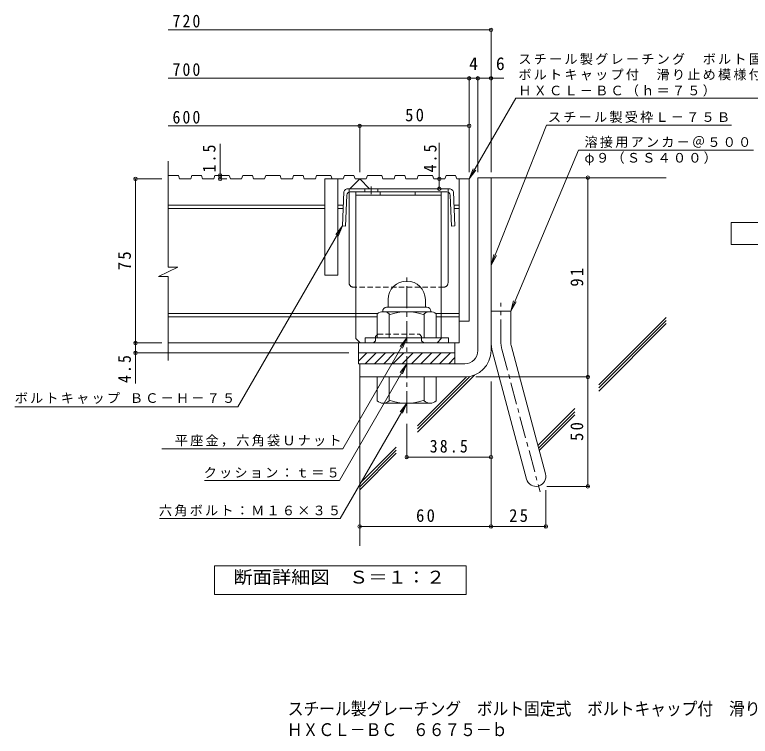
# Model space of a CAD drawing. Units: millimetres on the paper, enlarged 10 times, with parts at other scales. Extents: x -2312 to 2340, y -1941 to 1620.
# Drawn here: x -1004 to 677, y -1941 to -293 of the extents above; entities that cross this region are included whole.
import ezdxf
from ezdxf.enums import TextEntityAlignment as Align

# ---------------------------------------------------------------- set-up
doc = ezdxf.new("R2010")
doc.units = ezdxf.units.MM
doc.header["$LTSCALE"] = 10
doc.header["$PDMODE"] = 32
doc.header["$PDSIZE"] = 8
for name, pattern in [('CHAIN1', [8, 5, -1, 1, -1]), ('CHAIN2', [12, 9, -1, 1, -1]), ('DASHED1', [1.8, 1.2, -0.6])]:
    doc.linetypes.add(name, pattern=pattern)
for name, color, linetype, lineweight in [('D-1', 2, 'Continuous', 9), ('D-2', 3, 'Continuous', 9), ('D-4', 7, 'Continuous', 9), ('D-5', 7, 'Continuous', 9), ('D-6', 6, 'Continuous', 9), ('D-8', 4, 'Continuous', 9), ('D-9', 2, 'Continuous', 9)]:
    doc.layers.add(name, color=color, linetype=linetype, lineweight=lineweight)
doc.layers.add('F-F_F-Fﾚｲﾔ', color=2, linetype='Continuous')
doc.styles.add('ＭＳ ゴシック', font='')
doc.styles.get('ＭＳ ゴシック').set_extended_font_data('MS Gothic')

msp = doc.modelspace()

# ---------------------------------------------------------------- linework, layer by layer
at = {"layer": 'D-1'}
for p, q in [((54.26, -665.02), (84.26, -665.02)), ((54.26, -1060.02), (54.26, -665.02)), ((84.26, -1060.02), (84.26, -665.02)), ((-150.74, -943.52), (-150.74, -961.02)), ((-65.74, -943.47), (-65.74, -961.02)), ((-163.24, -970.02), (-163.24, -971.02)), ((-54.49, -971.02), (-161.99, -971.02)), ((-154.24, -961.02), (-62.24, -961.02)), ((-53.24, -970.02), (-53.24, -971.02)), ((84.26, -970.02), (129.26, -970.02)), ((129.26, -1039.1), (129.26, -970.02)), ((-175.74, -1031.02), (-175.74, -976.22)), ((-148.24, -1031.02), (-148.24, -976.22)), ((-68.24, -1031.02), (-68.24, -976.22)), ((-40.74, -1031.02), (-40.74, -976.22)), ((-13.24, -1031.02), (-203.24, -1031.02)), ((-203.24, -1042.52), (-203.24, -1031.02)), ((-13.24, -1042.52), (-13.24, -1031.02)), ((130.79, -1050.75), (208.75, -1341.7)), ((-218.24, -1065.02), (1.76, -1065.02)), ((-218.24, -1090.02), (-218.24, -1065.02)), ((-218.24, -1083.71), (-199.56, -1065.02)), ((-203.34, -1090.02), (-178.35, -1065.02)), ((-182.13, -1090.02), (-157.13, -1065.02)), ((-160.92, -1090.02), (-135.92, -1065.02)), ((-139.71, -1090.02), (-114.71, -1065.02)), ((-118.49, -1090.02), (-93.49, -1065.02)), ((-97.28, -1090.02), (-72.28, -1065.02)), ((-76.07, -1090.02), (-51.07, -1065.02)), ((-54.85, -1090.02), (-29.85, -1065.02)), ((-33.64, -1090.02), (-8.64, -1065.02)), ((1.76, -1090.02), (1.76, -1065.02)), ((87.33, -1062.39), (165.29, -1353.35)), ((24.26, -1090.02), (-218.24, -1090.02)), ((-215.74, -1090.02), (-215.74, -1120.02)), ((-12.43, -1090.02), (1.76, -1075.84)), ((24.26, -1120.02), (-215.74, -1120.02)), ((-175.74, -1120.02), (-175.74, -1174.83)), ((-148.24, -1120.02), (-148.24, -1174.83)), ((-68.24, -1120.02), (-68.24, -1174.83)), ((-40.74, -1120.02), (-40.74, -1174.83)), ((-163.24, -1181.02), (-163.24, -1180.02)), ((-54.49, -1180.02), (-161.99, -1180.02)), ((-53.24, -1181.02), (-53.24, -1180.02))]:
    msp.add_line(p, q, dxfattribs=at)
at = {"layer": 'D-1', "linetype": 'CHAIN1'}
for p, q in [((-108.24, -1202.88), (-108.24, -884.52)), ((106.76, -1039.1), (106.76, -951)), ((109.06, -1056.57), (196.37, -1382.4))]:
    msp.add_line(p, q, dxfattribs=at)
at = {"layer": 'D-1'}
for centre, radius, start, end in [((-108.24, -943.52), 42.5, 90, 180), ((-108.19, -943.47), 42.45, 0, 90), ((-161.99, -991.82), 20.8, 48.6201, 131.38164), ((-154.24, -970.02), 9, 90, 180), ((-108.24, -1091.02), 120, 70.52881, 109.47119), ((-54.49, -991.82), 20.8, 48.61835, 131.37988), ((-62.24, -970.02), 9, 0, 90), ((174.26, -1039.1), 90, 180, 195), ((174.26, -1039.1), 45, 180, 195.00002), ((24.26, -1060.02), 30, 270, 0), ((24.26, -1060.02), 60, 270, 0), ((-161.99, -1159.22), 20.8, 228.61835, 311.37988), ((-108.24, -1060.02), 120, 250.52881, 289.47119), ((-54.49, -1159.22), 20.8, 228.6201, 311.38164), ((187.02, -1347.52), 22.5, 195.00014, 14.99991)]:
    msp.add_arc(centre, radius, start, end, dxfattribs=at)
at = {"layer": 'D-1', "linetype": 'CHAIN2'}
msp.add_arc((174.26, -1039.1), 67.5, 180, 194.99995, dxfattribs=at)
at = {"layer": 'D-2'}
for p, q in [((-653.41, -869.67), (-653.41, -627.52)), ((-629.89, -660.02), (-653.41, -660.02)), ((-629.89, -660.02), (-627.33, -667.52)), ((-601.77, -667.52), (-627.33, -667.52)), ((-577.17, -660.02), (-574.62, -667.52)), ((-549.05, -667.52), (-574.62, -667.52)), ((-513.76, -660.02), (-511.2, -667.52)), ((-485.63, -667.52), (-511.2, -667.52)), ((-461.04, -660.02), (-458.49, -667.52)), ((-432.92, -667.52), (-458.49, -667.52)), ((-397.63, -660.02), (-395.07, -667.52)), ((-369.5, -667.52), (-395.07, -667.52)), ((-344.91, -660.02), (-342.35, -667.52)), ((-316.79, -667.52), (-342.35, -667.52)), ((-295.74, -667.52), (-295.74, -887.52)), ((-253.37, -667.52), (-295.74, -667.52)), ((-281.49, -660.02), (-278.94, -667.52)), ((-228.78, -660.02), (-226.22, -667.52)), ((-200.65, -667.52), (-226.22, -667.52)), ((-165.36, -660.02), (-162.8, -667.52)), ((-112.65, -660.02), (-110.09, -667.52)), ((-84.52, -667.52), (-110.09, -667.52)), ((-49.23, -660.02), (-46.67, -667.52)), ((3.49, -660.02), (6.04, -667.52)), ((34.26, -667.52), (6.04, -667.52)), ((11.76, -667.52), (11.76, -1042.52)), ((-295.74, -727.52), (-653.41, -727.52)), ((-295.74, -735.02), (-653.41, -735.02)), ((-253.49, -727.52), (-265.74, -727.52)), ((-253.79, -735.02), (-265.74, -735.02)), ((11.76, -727.52), (-0.49, -727.52)), ((11.76, -735.02), (-0.19, -735.02)), ((-675.52, -890.37), (-630.93, -869.67)), ((-630.93, -869.67), (-653.41, -869.67)), ((-675.52, -890.37), (-653.41, -890.37)), ((-653.41, -1082.52), (-653.41, -890.37)), ((-175.74, -975.02), (-653.41, -975.02)), ((-175.74, -982.52), (-653.41, -982.52)), ((11.76, -975.02), (-40.74, -975.02)), ((11.76, -982.52), (-40.74, -982.52)), ((11.76, -1042.52), (-653.41, -1042.52)), ((-218.24, -1065.02), (-218.24, -1042.52)), ((1.76, -1065.02), (1.76, -1042.52))]:
    msp.add_line(p, q, dxfattribs=at)
for points in [[(-577.17, -660.02), (-599.21, -660.02), (-601.77, -667.52)], [(-513.76, -660.02), (-546.49, -660.02), (-549.05, -667.52)], [(-461.04, -660.02), (-483.08, -660.02), (-485.63, -667.52)], [(-397.63, -660.02), (-430.36, -660.02), (-432.92, -667.52)], [(-344.91, -660.02), (-366.95, -660.02), (-369.5, -667.52)], [(-281.49, -660.02), (-314.23, -660.02), (-316.79, -667.52)], [(-265.74, -667.52), (-265.74, -887.52), (-295.74, -887.52)], [(-228.78, -660.02), (-250.82, -660.02), (-253.37, -667.52)], [(-238.24, -690.02), (-215.74, -667.52), (-193.24, -690.02)], [(-165.36, -660.02), (-198.1, -660.02), (-200.65, -667.52)], [(-112.65, -660.02), (-134.68, -660.02), (-137.24, -667.52), (-162.8, -667.52)], [(-49.23, -660.02), (-81.97, -660.02), (-84.52, -667.52)], [(3.49, -660.02), (-18.55, -660.02), (-21.11, -667.52), (-46.67, -667.52)], [(34.26, -667.52), (34.26, -992.52), (11.76, -992.52)]]:
    msp.add_lwpolyline(points, dxfattribs=at)
at = {"layer": 'D-4'}
for p, q in [((-653.41, -327.16), (84.26, -327.16)), ((84.26, -652.07), (84.26, -324.16)), ((34.26, -652.07), (34.26, -434.85)), ((54.26, -652.07), (54.26, -434.85)), ((-653.41, -437.85), (113.62, -437.85)), ((-653.41, -546.6), (34.26, -546.6)), ((-215.74, -652.07), (-215.74, -543.6)), ((-534.7, -667.52), (-534.7, -587.91)), ((-33.89, -690.02), (-33.89, -585.44)), ((-668.12, -667.52), (-731.13, -667.52)), ((-728.13, -1135.3), (-728.13, -667.52)), ((-518.95, -667.52), (-537.7, -667.52)), ((305.31, -1370.02), (305.31, -665.02)), ((-668.12, -1042.52), (-731.13, -1042.52)), ((-240.74, -1065.02), (-731.13, -1065.02)), ((49.26, -1120.02), (308.31, -1120.02)), ((84.26, -1130.46), (84.26, -1464.6)), ((-108.24, -1227.55), (-108.24, -1306.2)), ((-108.24, -1303.2), (84.26, -1303.2)), ((212.02, -1370.02), (308.31, -1370.02)), ((209.52, -1378.34), (209.52, -1464.6)), ((-215.74, -1461.6), (209.52, -1461.6))]:
    msp.add_line(p, q, dxfattribs=at)
at = {"layer": 'D-4', "color": 2}
for points in [[(632.83, -817.52), (632.83, -767.52), (857.83, -767.52), (857.83, -817.52)], [(-547.74, -1616.76), (-547.74, -1551.76), (27.27, -1551.76), (27.27, -1616.76)]]:
    msp.add_lwpolyline(points, close=True, dxfattribs=at)
at = {"layer": 'D-4'}
for p in [(84.26, -327.16), (34.26, -437.85), (54.26, -437.85), (84.26, -437.85), (-215.74, -546.6), (34.26, -546.6), (-728.13, -667.52), (-534.7, -660.02), (-534.7, -667.52), (-33.89, -667.52), (305.31, -665.02), (-33.89, -690.02), (-728.13, -1042.52), (-728.13, -1065.02), (305.31, -1120.02), (-108.24, -1303.2), (84.26, -1303.2), (305.31, -1370.02), (-215.74, -1461.6), (84.26, -1461.6), (209.52, -1461.6)]:
    msp.add_point(p, dxfattribs=at)
at = {"layer": 'D-5'}
for p, q in [((34.26, -667.52), (140.69, -483.19)), ((140.69, -483.19), (920.04, -483.19)), ((84.26, -864.44), (211.19, -544.59)), ((211.19, -544.59), (634.01, -544.59)), ((284.19, -601.68), (129.26, -970.02)), ((284.19, -601.68), (683.7, -601.68)), ((34.26, -667.52), (43.83, -644.43)), ((34.26, -667.52), (49.48, -647.69)), ((-255.39, -775.02), (-493.83, -1188)), ((-255.39, -775.02), (-270.61, -794.86)), ((-255.39, -775.02), (-264.96, -798.12)), ((84.26, -864.44), (90.37, -840.2)), ((84.26, -864.44), (96.43, -842.61)), ((129.26, -970.02), (135.86, -945.91)), ((129.26, -970.02), (141.88, -948.44)), ((-108.24, -1031.02), (-254.31, -1284.02)), ((-108.24, -1031.02), (-123.46, -1050.86)), ((-108.24, -1031.02), (-117.81, -1054.12)), ((-108.24, -1090.02), (-262.09, -1356.49)), ((-108.24, -1090.02), (-123.46, -1109.86)), ((-108.24, -1090.02), (-117.81, -1113.12)), ((-1003.94, -1188), (-493.83, -1188)), ((-108.24, -1180.02), (-260.23, -1443.27)), ((-108.24, -1180.02), (-123.46, -1199.86)), ((-108.24, -1180.02), (-117.81, -1203.12)), ((-667.45, -1284.02), (-254.31, -1284.02)), ((-570.46, -1356.49), (-262.09, -1356.49)), ((-673.37, -1443.27), (-260.23, -1443.27))]:
    msp.add_line(p, q, dxfattribs=at)
at = {"layer": 'D-6'}
for p, q in [((84.26, -665.02), (484.26, -665.02)), ((330.31, -1138.05), (484.26, -984.1)), ((330.31, -1145.11), (484.26, -991.17)), ((330.31, -1152.19), (484.26, -998.24)), ((-215.74, -1120.02), (-215.74, -1506.17)), ((-83.89, -1245.99), (46.25, -1115.85)), ((-83.89, -1238.92), (36.2, -1118.82)), ((-83.89, -1231.85), (28.05, -1119.9)), ((191.4, -1276.95), (275.95, -1192.41)), ((192.9, -1282.53), (275.95, -1199.47)), ((194.39, -1288.1), (275.95, -1206.55)), ((-215.74, -1363.7), (-132.32, -1280.28)), ((-215.74, -1370.77), (-132.32, -1287.35)), ((-215.74, -1377.84), (-132.32, -1294.42))]:
    msp.add_line(p, q, dxfattribs=at)
at = {"layer": 'D-8'}
for p, q in [((-224.49, -1032.52), (-224.49, -697.52)), ((-224.49, -697.52), (-29.49, -697.52)), ((-224.49, -705.02), (-29.49, -705.02)), ((-168.93, -705.02), (-168.93, -697.52)), ((-88.93, -705.02), (-88.93, -697.52)), ((-29.49, -1032.52), (-29.49, -697.52)), ((-224.49, -1032.52), (-214.49, -1042.52))]:
    msp.add_line(p, q, dxfattribs=at)
at = {"layer": 'D-8', "linetype": 'DASHED1'}
for p, q in [((-174.49, -1022.52), (-79.49, -1022.52)), ((-179.49, -1037.52), (-184.49, -1042.52)), ((-74.49, -1037.52), (-69.49, -1042.52)), ((-29.49, -1032.52), (-39.49, -1042.52)), ((-184.49, -1042.52), (-214.49, -1042.52)), ((-39.49, -1042.52), (-69.49, -1042.52))]:
    msp.add_line(p, q, dxfattribs=at)
for points in [[(-179.49, -1037.52), (-179.49, -1027.52), (-174.49, -1022.52)], [(-74.49, -1037.52), (-74.49, -1027.52), (-79.49, -1022.52)]]:
    msp.add_lwpolyline(points, dxfattribs=at)
at = {"layer": 'D-9', "linetype": 'CHAIN1'}
msp.add_line((-189.21, -685.07), (-189.21, -702.47), dxfattribs=at)
at = {"layer": 'D-9'}
for p, q in [((-252.29, -697.52), (-255.39, -775.02)), ((-245.07, -704.72), (-247.9, -775.32)), ((-126.99, -690.02), (-241.78, -690.02)), ((-239.99, -905.02), (-239.99, -697.92)), ((-16.4, -697.52), (-237.58, -697.52)), ((-204.21, -690.02), (-204.21, -697.52)), ((-174.21, -690.02), (-174.21, -697.52)), ((-126.99, -690.02), (-12.2, -690.02)), ((-13.99, -905.02), (-13.99, -697.92)), ((-8.91, -704.72), (-6.08, -775.32)), ((-1.69, -697.52), (1.41, -775.02)), ((-255.39, -775.02), (-247.9, -775.32)), ((1.41, -775.02), (-6.08, -775.32))]:
    msp.add_line(p, q, dxfattribs=at)
at = {"layer": 'D-9', "linetype": 'DASHED1'}
for p, q in [((-239.99, -697.92), (-239.99, -690.02)), ((-13.99, -697.92), (-13.99, -690.02)), ((-23.99, -915.02), (-229.99, -915.02))]:
    msp.add_line(p, q, dxfattribs=at)
at = {"layer": 'D-9'}
for centre, radius, start, end in [((-241.88, -700.99), 10.97, 89.44382, 161.56279), ((-237.58, -705.02), 7.5, 90, 177.70665), ((-16.4, -705.02), 7.5, 2.29335, 90), ((-12.1, -700.99), 10.97, 18.43721, 90.55618), ((-229.99, -905.02), 10, 180, 198.1933), ((-23.99, -905.02), 10, 341.8067, 0)]:
    msp.add_arc(centre, radius, start, end, dxfattribs=at)
at = {"layer": 'D-9', "linetype": 'DASHED1'}
for centre, start, end in [((-229.99, -905.02), 198.1933, 270), ((-23.99, -905.02), 270, 341.8067)]:
    msp.add_arc(centre, 10, start, end, dxfattribs=at)

# ---------------------------------------------------------------- texts
at = {"layer": 'D-4', "color": 2, "style": 'ＭＳ ゴシック'}
for s, p in [('4', (34.26, -427.85)), ('6', (95.51, -427.85))]:
    msp.add_text(s, height=29.33, dxfattribs=at).set_placement(p, align=Align.BOTTOM_LEFT)
at = {"layer": 'D-4', "color": 2, "style": 'ＭＳ ゴシック', "width": 1.1}
msp.add_text('断面詳細図\u3000Ｓ＝１：２', height=29.33, dxfattribs=at).set_placement((-504.31, -1600.79), align=Align.BOTTOM_LEFT)
at = {"layer": 'D-4', "color": 2, "char_height": 29.33, "attachment_point": 7, "style": 'ＭＳ ゴシック'}
for s, insert in [('\\T1.27;\\W0.9;720', (-643.41, -322.1)), ('\\T1.27;\\W0.9;700', (-643.41, -432.8)), ('\\T1.27;\\W0.9;600', (-643.41, -541.6)), ('\\T1.27;\\W0.95;50', (-111.99, -536.6)), ('\\T1.28;\\W0.9;38.5', (-55.74, -1293.2)), ('\\T1.27;\\W0.95;60', (-86.99, -1451.6)), ('\\T1.27;\\W0.95;25', (125.64, -1451.6))]:
    msp.add_mtext(s, dxfattribs=dict(at, insert=insert))
at = {"layer": 'D-4', "color": 2, "char_height": 29.33, "attachment_point": 7, "rotation": 90, "style": 'ＭＳ ゴシック'}
for s, insert in [('\\T1.27;\\W0.9;1.5', (-544.7, -652.91)), ('\\T1.27;\\W0.9;4.5', (-39.89, -652.77)), ('\\T1.27;\\W0.95;75', (-738.13, -876.27)), ('\\T1.27;\\W0.95;91', (295.31, -913.77)), ('\\T1.27;\\W0.9;4.5', (-738.13, -1133.85)), ('\\T1.27;\\W0.95;50', (295.31, -1266.27))]:
    msp.add_mtext(s, dxfattribs=dict(at, insert=insert))
at = {"layer": 'D-5', "char_height": 21.99, "attachment_point": 7, "style": 'ＭＳ ゴシック'}
for s, insert in [('\\T1.17;スチール製グレーチング\u3000ボルト固定式', (146.71, -407.45)), ('\\T1.17;ボルトキャップ付\u3000滑り止め模様付\u3000集水桝用', (146.71, -443.03)), ('\\T1.17;ＨＸＣＬ－ＢＣ（ｈ＝７５）', (146.71, -479.66)), ('\\T1.17;スチール製受枠Ｌ－７５Ｂ', (214.31, -539.83)), ('\\T1.17;溶接用アンカ－＠５００', (297.83, -597.02)), ('\\T1.17;φ９（ＳＳ４００）', (297.83, -636.33)), ('\\T1.17;ボルトキャップ\\~ＢＣ－Ｈ－７５', (-1003.94, -1181.96)), ('\\T1.17;平座金，六角袋Ｕナット', (-638.15, -1279.36)), ('\\T1.17;クッション：ｔ＝５', (-572.09, -1351.83)), ('\\T1.17;六角ボルト：Ｍ１６×３５', (-674.3, -1438.61))]:
    msp.add_mtext(s, dxfattribs=dict(at, insert=insert))
at = {"layer": 'F-F_F-Fﾚｲﾔ', "style": 'ＭＳ ゴシック', "width": 0.9}
for s, p in [('スチール製グレーチング\u3000ボルト固定式\u3000ボルトキャップ付\u3000滑り止め模様付\u3000集水桝用', (-380.25, -1901.35)), ('ＨＸＣＬ－ＢＣ\u3000６６７５－ｂ', (-382.17, -1949.24))]:
    msp.add_text(s, height=29.33, dxfattribs=at).set_placement(p, align=Align.BOTTOM_LEFT)

doc.saveas('drawing.dxf')
